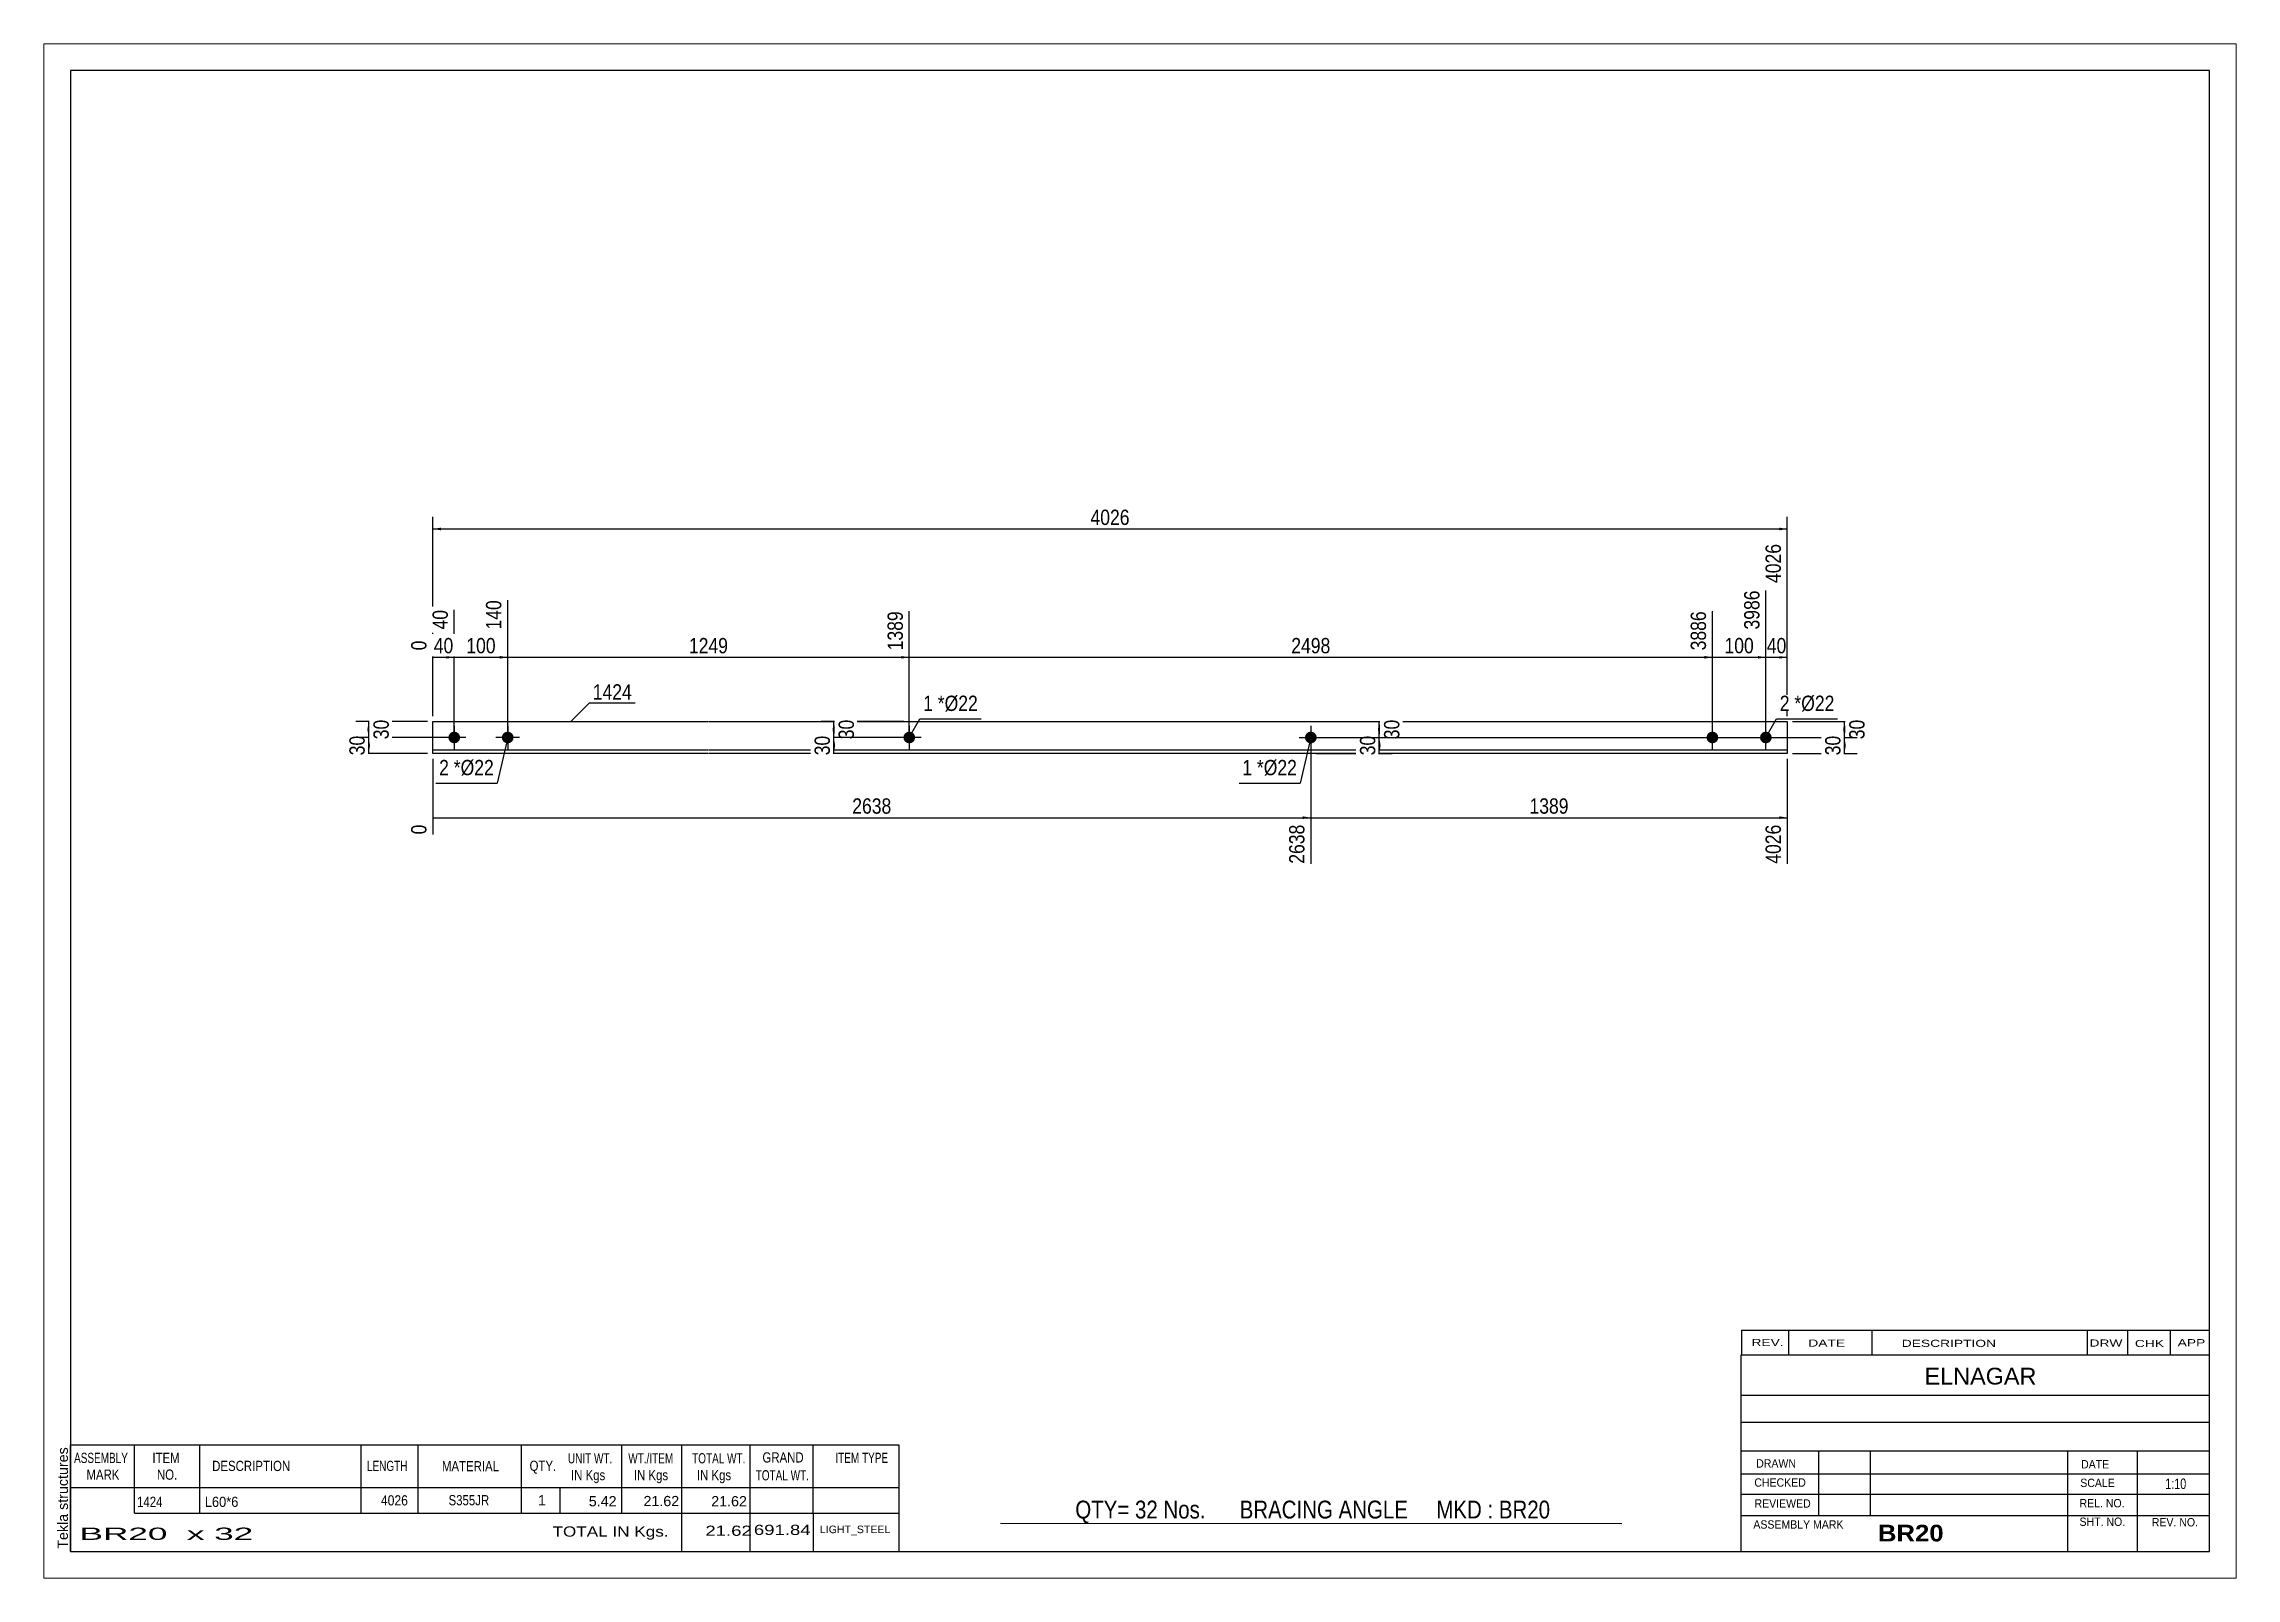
# Paper-space layout 'Layout1' of a CAD drawing. Header units: millimetres. Extents: x 0 to 410, y 0 to 287.
# The model-space entities are those that its viewports show. They can reach past a viewport. Long polylines and large blocks are cut down to what shows.
import ezdxf

# ---------------------------------------------------------------- set-up
doc = ezdxf.new("R2010")
doc.units = ezdxf.units.MM
doc.layers.add('Viewport layer', color=7, linetype='Continuous', plot=False)
doc.styles.add('Arial', font='ARIAL.TTF', dxfattribs={"height": 0.2})
doc.styles.add('Arial Bold', font='ARIALBD.TTF', dxfattribs={"height": 0.2})
doc.styles.add('Arial Narrow', font='ARIALN.TTF', dxfattribs={"height": 0.2})

# ---------------------------------------------------------------- blocks, each defined once
blk = doc.blocks.new('Unknown-629093758-1685')
at = {"color": 5, "linetype": 'Continuous'}
for p, q in [((332.25, 124.75), (-67.75, 124.75)), ((-67.75, 124.75), (-67.75, -152.25)), ((332.25, -152.25), (332.25, 124.75)), ((-67.75, -152.25), (332.25, -152.25))]:
    blk.add_line(p, q, dxfattribs=at)
at = {"color": 174, "linetype": 'Continuous', "style": 'Arial'}
blk.add_text('Tekla structures', height=1.9102, rotation=90, dxfattribs=at).set_placement((-68.25, -151.75))
blk = doc.blocks.new('Bolt-629093758-1279 - 1228')
at = {"linetype": 'Continuous'}
blk.add_hatch(color=3, dxfattribs=at).paths.add_polyline_path([(164.2, 1.1, -1), (164.2, -1.1, -1)])
at = {"color": 3, "linetype": 'Continuous'}
for p, q in [((162, 0), (166.4, 0)), ((164.2, 2.2), (164.2, -2.2))]:
    blk.add_line(p, q, dxfattribs=at)
blk = doc.blocks.new('Part-629093758-1275 - 1228')
at = {"color": 2, "linetype": 'Continuous'}
for p, q in [((0, -3), (0, 3)), ((0, 3), (51.5, 3)), ((51.6, 3), (126.6, 3)), ((126.7, 3), (201.7, 3)), ((201.8, 3), (253.3, 3)), ((253.3, 3), (253.3, -3)), ((51.5, -2.4), (0, -2.4)), ((51.5, -3), (0, -3)), ((126.6, -2.4), (51.6, -2.4)), ((126.6, -3), (51.6, -3)), ((201.7, -2.4), (126.7, -2.4)), ((201.7, -3), (126.7, -3)), ((253.3, -2.4), (201.8, -2.4)), ((253.3, -3), (201.8, -3))]:
    blk.add_line(p, q, dxfattribs=at)
blk = doc.blocks.new('Bolt-629093758-1276 - 1228')
at = {"linetype": 'Continuous'}
for points in [[(239.3, 1.1, -1), (239.3, -1.1, -1)], [(249.3, 1.1, -1), (249.3, -1.1, -1)]]:
    blk.add_hatch(color=3, dxfattribs=at).paths.add_polyline_path(points)
at = {"color": 3, "linetype": 'Continuous'}
for p, q in [((239.3, -2.2), (239.3, 2.2)), ((249.3, -2.2), (249.3, 2.2)), ((237.1, 0), (241.5, 0)), ((247.1, 0), (251.5, 0))]:
    blk.add_line(p, q, dxfattribs=at)
blk = doc.blocks.new('Bolt-629093758-1277 - 1228')
at = {"linetype": 'Continuous'}
for points in [[(4, -1.1, -1), (4, 1.1, -1)], [(14, -1.1, -1), (14, 1.1, -1)]]:
    blk.add_hatch(color=3, dxfattribs=at).paths.add_polyline_path(points)
at = {"color": 3, "linetype": 'Continuous'}
for p, q in [((4, 2.2), (4, -2.2)), ((14, 2.2), (14, -2.2)), ((6.2, 0), (1.8, 0)), ((16.2, 0), (11.8, 0))]:
    blk.add_line(p, q, dxfattribs=at)
blk = doc.blocks.new('Bolt-629093758-1278 - 1228')
at = {"linetype": 'Continuous'}
blk.add_hatch(color=3, dxfattribs=at).paths.add_polyline_path([(89.1, -1.1, -1), (89.1, 1.1, -1)])
at = {"color": 3, "linetype": 'Continuous'}
for p, q in [((91.3, 0), (86.9, 0)), ((89.1, 2.2), (89.1, -2.2))]:
    blk.add_line(p, q, dxfattribs=at)
blk = doc.blocks.new('StraightDimension-629093758-1340 - 1228')
at = {"linetype": 'Continuous'}
for points in [[(-12.25, -1.5), (-12, 0), (-11.75, -1.5)], [(-11.75, -1.5), (-12, -3), (-12.25, -1.5)]]:
    blk.add_hatch(color=7, dxfattribs=at).paths.add_polyline_path(points)
at = {"color": 7, "linetype": 'Continuous'}
for p, q in [((3, 0), (-14.25, 0)), ((-1, -3), (-14.25, -3)), ((-12, -3), (-12, 0))]:
    blk.add_line(p, q, dxfattribs=at)
at = {"color": 0}
blk.add_wipeout([(-12.15, 0.93), (-16.35, 0.93), (-16.35, -3.93), (-12.15, -3.93)], dxfattribs=at)
at = {"color": 3, "style": 'Arial Narrow'}
blk.add_text('30', height=2.863, rotation=90.0002, dxfattribs=at).set_placement((-12.75, -3.33))
blk = doc.blocks.new('StraightDimension-629093758-1339 - 1228')
at = {"linetype": 'Continuous'}
for points in [[(-12.25, 1.5), (-12, 3), (-11.75, 1.5)], [(-11.75, 1.5), (-12, 0), (-12.25, 1.5)]]:
    blk.add_hatch(color=7, dxfattribs=at).paths.add_polyline_path(points)
at = {"color": 7, "linetype": 'Continuous'}
for p, q in [((-1, 3), (-14.4, 3)), ((-12, 0), (-12, 3)), ((3, 0), (-14.4, 0))]:
    blk.add_line(p, q, dxfattribs=at)
at = {"color": 0}
blk.add_wipeout([(-7.65, 3.93), (-11.85, 3.93), (-11.85, -0.93), (-7.65, -0.93)], dxfattribs=at)
at = {"color": 3, "style": 'Arial Narrow'}
blk.add_text('30', height=2.863, rotation=90.0002, dxfattribs=at).set_placement((-8.25, -0.33))
blk = doc.blocks.new('StraightDimension-629093758-1347 - 1228')
at = {"linetype": 'Continuous'}
for points in [[(263.75, 1.5), (264, 3), (264.25, 1.5)], [(264.25, 1.5), (264, 0), (263.75, 1.5)]]:
    blk.add_hatch(color=7, dxfattribs=at).paths.add_polyline_path(points)
at = {"color": 7, "linetype": 'Continuous'}
for p, q in [((165.2, 0), (266.25, 0)), ((254.3, 3), (266.25, 3)), ((264, 0), (264, 3))]:
    blk.add_line(p, q, dxfattribs=at)
at = {"color": 0}
blk.add_wipeout([(268.35, 3.93), (264.15, 3.93), (264.15, -0.93), (268.35, -0.93)], dxfattribs=at)
at = {"color": 3, "style": 'Arial Narrow'}
blk.add_text('30', height=2.863, rotation=90.0002, dxfattribs=at).set_placement((267.75, -0.33))
blk = doc.blocks.new('StraightDimension-629093758-1288 - 1228')
at = {"linetype": 'Continuous'}
blk.add_hatch(color=7, dxfattribs=at).paths.add_polyline_path([(251.8, 15.25), (253.3, 15), (251.8, 14.75)])
at = {"color": 7, "linetype": 'Continuous'}
for p, q in [((253.3, 4), (253.3, 36.21)), ((249.3, 1), (249.3, 27.51)), ((249.3, 15), (253.3, 15))]:
    blk.add_line(p, q, dxfattribs=at)
at = {"color": 0, "linetype": 'Continuous'}
blk.add_wipeout([(252.7, 36.81), (248.5, 36.81), (248.5, 28.3), (252.7, 28.3)], dxfattribs=at)
at = {"color": 0}
blk.add_wipeout([(253.73, 15.15), (253.73, 19.35), (248.87, 19.35), (248.87, 15.15)], dxfattribs=at)
at = {"color": 3, "linetype": 'Continuous', "style": 'Arial Narrow'}
blk.add_text('4026', height=2.863, rotation=90.0002, dxfattribs=at).set_placement((252.1, 28.9))
at = {"color": 3, "style": 'Arial Narrow'}
blk.add_text('40', height=2.863, dxfattribs=at).set_placement((249.47, 15.75))
blk = doc.blocks.new('StraightDimension-629093758-1289 - 1228')
at = {"linetype": 'Continuous'}
blk.add_hatch(color=7, dxfattribs=at).paths.add_polyline_path([(247.8, 15.25), (249.3, 15), (247.8, 14.75)])
at = {"color": 7, "linetype": 'Continuous'}
for p, q in [((249.3, 1), (249.3, 27.51)), ((239.3, 1), (239.3, 23.61)), ((239.3, 15), (249.3, 15))]:
    blk.add_line(p, q, dxfattribs=at)
at = {"color": 0}
blk.add_wipeout([(247.64, 15.15), (247.64, 19.35), (240.96, 19.35), (240.96, 15.15)], dxfattribs=at)
at = {"color": 0, "linetype": 'Continuous'}
blk.add_wipeout([(248.7, 28.11), (244.5, 28.11), (244.5, 19.6), (248.7, 19.6)], dxfattribs=at)
at = {"color": 3, "linetype": 'Continuous', "style": 'Arial Narrow'}
blk.add_text('3986', height=2.863, rotation=90.0002, dxfattribs=at).set_placement((248.1, 20.2))
at = {"color": 3, "style": 'Arial Narrow'}
blk.add_text('100', height=2.863, dxfattribs=at).set_placement((241.56, 15.75))
blk = doc.blocks.new('StraightDimension-629093758-1290 - 1228')
at = {"linetype": 'Continuous'}
blk.add_hatch(color=7, dxfattribs=at).paths.add_polyline_path([(237.8, 15.25), (239.3, 15), (237.8, 14.75)])
at = {"color": 7, "linetype": 'Continuous'}
for p, q in [((89.1, 1), (89.1, 23.61)), ((239.3, 1), (239.3, 23.61)), ((89.1, 15), (239.3, 15))]:
    blk.add_line(p, q, dxfattribs=at)
at = {"color": 0, "linetype": 'Continuous'}
blk.add_wipeout([(238.7, 24.21), (234.5, 24.21), (234.5, 15.7), (238.7, 15.7)], dxfattribs=at)
at = {"color": 0}
blk.add_wipeout([(168.46, 15.15), (168.46, 19.35), (159.94, 19.35), (159.94, 15.15)], dxfattribs=at)
at = {"color": 3, "linetype": 'Continuous', "style": 'Arial Narrow'}
blk.add_text('3886', height=2.863, rotation=90.0002, dxfattribs=at).set_placement((238.1, 16.3))
at = {"color": 3, "style": 'Arial Narrow'}
blk.add_text('2498', height=2.863, dxfattribs=at).set_placement((160.54, 15.75))
blk = doc.blocks.new('StraightDimension-629093758-1291 - 1228')
at = {"linetype": 'Continuous'}
blk.add_hatch(color=7, dxfattribs=at).paths.add_polyline_path([(87.6, 15.25), (89.1, 15), (87.6, 14.75)])
at = {"color": 7, "linetype": 'Continuous'}
for p, q in [((14, 1), (14, 25.68)), ((89.1, 1), (89.1, 23.61)), ((14, 15), (89.1, 15))]:
    blk.add_line(p, q, dxfattribs=at)
at = {"color": 0, "linetype": 'Continuous'}
blk.add_wipeout([(88.5, 24.21), (84.3, 24.21), (84.3, 15.7), (88.5, 15.7)], dxfattribs=at)
at = {"color": 0}
blk.add_wipeout([(55.81, 15.15), (55.81, 19.35), (47.29, 19.35), (47.29, 15.15)], dxfattribs=at)
at = {"color": 3, "linetype": 'Continuous', "style": 'Arial Narrow'}
blk.add_text('1389', height=2.863, rotation=90.0002, dxfattribs=at).set_placement((87.9, 16.3))
at = {"color": 3, "style": 'Arial Narrow'}
blk.add_text('1249', height=2.863, dxfattribs=at).set_placement((47.89, 15.75))
blk = doc.blocks.new('StraightDimension-629093758-1292 - 1228')
at = {"linetype": 'Continuous'}
blk.add_hatch(color=7, dxfattribs=at).paths.add_polyline_path([(12.5, 15.25), (14, 15), (12.5, 14.75)])
at = {"color": 7, "linetype": 'Continuous'}
for p, q in [((14, 1), (14, 25.68)), ((4, 1), (4, 23.86)), ((4, 15), (14, 15))]:
    blk.add_line(p, q, dxfattribs=at)
at = {"color": 0}
blk.add_wipeout([(12.34, 15.15), (12.34, 19.35), (5.66, 19.35), (5.66, 15.15)], dxfattribs=at)
at = {"color": 0, "linetype": 'Continuous'}
blk.add_wipeout([(13.4, 26.28), (9.2, 26.28), (9.2, 19.6), (13.4, 19.6)], dxfattribs=at)
at = {"color": 3, "linetype": 'Continuous', "style": 'Arial Narrow'}
blk.add_text('140', height=2.863, rotation=90.0002, dxfattribs=at).set_placement((12.8, 20.2))
at = {"color": 3, "style": 'Arial Narrow'}
blk.add_text('100', height=2.863, dxfattribs=at).set_placement((6.26, 15.75))
blk = doc.blocks.new('StraightDimension-629093758-1357 - 1228')
at = {"linetype": 'Continuous'}
for points in [[(1.5, 38.75), (0, 39), (1.5, 39.25)], [(251.8, 39.25), (253.3, 39), (251.8, 38.75)]]:
    blk.add_hatch(color=7, dxfattribs=at).paths.add_polyline_path(points)
at = {"color": 7, "linetype": 'Continuous'}
for p, q in [((0, 4), (0, 41.25)), ((253.3, 4), (253.3, 41.25)), ((0, 39), (253.3, 39))]:
    blk.add_line(p, q, dxfattribs=at)
at = {"color": 0}
blk.add_wipeout([(130.91, 39.15), (130.91, 43.35), (122.39, 43.35), (122.39, 39.15)], dxfattribs=at)
at = {"color": 3, "style": 'Arial Narrow'}
blk.add_text('4026', height=2.863, dxfattribs=at).set_placement((122.99, 39.75))
blk = doc.blocks.new('StraightDimension-629093758-1293 - 1228')
at = {"linetype": 'Continuous'}
blk.add_hatch(color=7, dxfattribs=at).paths.add_polyline_path([(2.5, 15.25), (4, 15), (2.5, 14.75)])
at = {"color": 7, "linetype": 'Continuous'}
for p, q in [((4, 1), (4, 23.86)), ((0, 4), (0, 18.13)), ((0, 15), (4, 15))]:
    blk.add_line(p, q, dxfattribs=at)
at = {"color": 0}
blk.add_wipeout([(4.43, 15.15), (4.43, 19.35), (-0.43, 19.35), (-0.43, 15.15)], dxfattribs=at)
at = {"color": 0, "linetype": 'Continuous'}
blk.add_wipeout([(3.4, 24.46), (-0.8, 24.46), (-0.8, 19.6), (3.4, 19.6)], dxfattribs=at)
blk.add_wipeout([(-0.6, 18.73), (-4.8, 18.73), (-4.8, 15.7), (-0.6, 15.7)], dxfattribs=at)
at = {"color": 3, "linetype": 'Continuous', "style": 'Arial Narrow'}
for s, height, p in [('40', 2.863, (2.8, 20.2)), ('0', 2.86, (-1.2, 16.3))]:
    blk.add_text(s, height=height, rotation=90.0002, dxfattribs=at).set_placement(p)
at = {"color": 3, "style": 'Arial Narrow'}
blk.add_text('40', height=2.863, dxfattribs=at).set_placement((0.17, 15.75))
blk = doc.blocks.new('StraightDimension-629093758-1313 - 1228')
at = {"linetype": 'Continuous'}
blk.add_hatch(color=7, dxfattribs=at).paths.add_polyline_path([(251.8, -14.75), (253.3, -15), (251.8, -15.25)])
at = {"color": 7, "linetype": 'Continuous'}
for p, q in [((164.2, -1), (164.2, -23.61)), ((253.3, -4), (253.3, -23.61)), ((164.2, -15), (253.3, -15))]:
    blk.add_line(p, q, dxfattribs=at)
at = {"color": 0}
blk.add_wipeout([(213.01, -14.85), (213.01, -10.65), (204.49, -10.65), (204.49, -14.85)], dxfattribs=at)
at = {"color": 0, "linetype": 'Continuous'}
blk.add_wipeout([(252.7, -15.7), (248.5, -15.7), (248.5, -24.21), (252.7, -24.21)], dxfattribs=at)
at = {"color": 3, "style": 'Arial Narrow'}
blk.add_text('1389', height=2.863, dxfattribs=at).set_placement((205.09, -14.25))
at = {"color": 3, "linetype": 'Continuous', "style": 'Arial Narrow'}
blk.add_text('4026', height=2.863, rotation=90.0002, dxfattribs=at).set_placement((252.1, -23.61))
blk = doc.blocks.new('StraightDimension-629093758-1314 - 1228')
at = {"linetype": 'Continuous'}
blk.add_hatch(color=7, dxfattribs=at).paths.add_polyline_path([(162.7, -14.75), (164.2, -15), (162.7, -15.25)])
at = {"color": 7, "linetype": 'Continuous'}
for p, q in [((0, -4), (0, -18.13)), ((164.2, -1), (164.2, -23.61)), ((0, -15), (164.2, -15))]:
    blk.add_line(p, q, dxfattribs=at)
at = {"color": 0}
blk.add_wipeout([(86.36, -14.85), (86.36, -10.65), (77.84, -10.65), (77.84, -14.85)], dxfattribs=at)
at = {"color": 0, "linetype": 'Continuous'}
for points in [[(-0.6, -15.7), (-4.8, -15.7), (-4.8, -18.73), (-0.6, -18.73)], [(163.6, -15.7), (159.4, -15.7), (159.4, -24.21), (163.6, -24.21)]]:
    blk.add_wipeout(points, dxfattribs=at)
at = {"color": 3, "style": 'Arial Narrow'}
blk.add_text('2638', height=2.863, dxfattribs=at).set_placement((78.44, -14.25))
at = {"color": 3, "linetype": 'Continuous', "style": 'Arial Narrow'}
for s, height, p in [('0', 2.86, (-1.2, -18.13)), ('2638', 2.863, (163, -23.61))]:
    blk.add_text(s, height=height, rotation=90.0002, dxfattribs=at).set_placement(p)
blk = doc.blocks.new('StraightDimension-629093758-1323 - 1228')
at = {"linetype": 'Continuous'}
for points in [[(176.75, 1.5), (177, 3), (177.25, 1.5)], [(177.25, 1.5), (177, 0), (176.75, 1.5)]]:
    blk.add_hatch(color=7, dxfattribs=at).paths.add_polyline_path(points)
at = {"color": 7, "linetype": 'Continuous'}
for p, q in [((165.2, 3), (179.25, 3)), ((165.2, 0), (179.25, 0)), ((177, 0), (177, 3))]:
    blk.add_line(p, q, dxfattribs=at)
at = {"color": 0}
blk.add_wipeout([(181.35, 3.93), (177.15, 3.93), (177.15, -0.93), (181.35, -0.93)], dxfattribs=at)
at = {"color": 3, "style": 'Arial Narrow'}
blk.add_text('30', height=2.863, rotation=90.0002, dxfattribs=at).set_placement((180.75, -0.33))
blk = doc.blocks.new('StraightDimension-629093758-1324 - 1228')
at = {"linetype": 'Continuous'}
for points in [[(176.75, -1.5), (177, 0), (177.25, -1.5)], [(177.25, -1.5), (177, -3), (176.75, -1.5)]]:
    blk.add_hatch(color=7, dxfattribs=at).paths.add_polyline_path(points)
at = {"color": 7, "linetype": 'Continuous'}
for p, q in [((165.2, 0), (179.4, 0)), ((177, -3), (177, 0)), ((165.2, -3), (179.4, -3))]:
    blk.add_line(p, q, dxfattribs=at)
at = {"color": 0}
blk.add_wipeout([(176.85, 0.93), (172.65, 0.93), (172.65, -3.93), (176.85, -3.93)], dxfattribs=at)
at = {"color": 3, "style": 'Arial Narrow'}
blk.add_text('30', height=2.863, rotation=90.0002, dxfattribs=at).set_placement((176.25, -3.33))
blk = doc.blocks.new('StraightDimension-629093758-1331 - 1228')
at = {"linetype": 'Continuous'}
for points in [[(74.75, 1.5), (75, 3), (75.25, 1.5)], [(75.25, 1.5), (75, 0), (74.75, 1.5)]]:
    blk.add_hatch(color=7, dxfattribs=at).paths.add_polyline_path(points)
at = {"color": 7, "linetype": 'Continuous'}
for p, q in [((88.1, 3), (72.6, 3)), ((88.1, 0), (72.6, 0)), ((75, 0), (75, 3))]:
    blk.add_line(p, q, dxfattribs=at)
at = {"color": 0}
blk.add_wipeout([(79.35, 3.93), (75.15, 3.93), (75.15, -0.93), (79.35, -0.93)], dxfattribs=at)
at = {"color": 3, "style": 'Arial Narrow'}
blk.add_text('30', height=2.863, rotation=90.0002, dxfattribs=at).set_placement((78.75, -0.33))
blk = doc.blocks.new('StraightDimension-629093758-1332 - 1228')
at = {"linetype": 'Continuous'}
for points in [[(74.75, -1.5), (75, 0), (75.25, -1.5)], [(75.25, -1.5), (75, -3), (74.75, -1.5)]]:
    blk.add_hatch(color=7, dxfattribs=at).paths.add_polyline_path(points)
at = {"color": 7, "linetype": 'Continuous'}
for p, q in [((88.1, 0), (72.75, 0)), ((75, -3), (75, 0)), ((88.1, -3), (72.75, -3))]:
    blk.add_line(p, q, dxfattribs=at)
at = {"color": 0}
blk.add_wipeout([(74.85, 0.93), (70.65, 0.93), (70.65, -3.93), (74.85, -3.93)], dxfattribs=at)
at = {"color": 3, "style": 'Arial Narrow'}
blk.add_text('30', height=2.863, rotation=90.0002, dxfattribs=at).set_placement((74.25, -3.33))
blk = doc.blocks.new('StraightDimension-629093758-1348 - 1228')
at = {"linetype": 'Continuous'}
for points in [[(263.75, -1.5), (264, 0), (264.25, -1.5)], [(264.25, -1.5), (264, -3), (263.75, -1.5)]]:
    blk.add_hatch(color=7, dxfattribs=at).paths.add_polyline_path(points)
at = {"color": 7, "linetype": 'Continuous'}
for p, q in [((165.2, 0), (266.4, 0)), ((264, -3), (264, 0)), ((254.3, -3), (266.4, -3))]:
    blk.add_line(p, q, dxfattribs=at)
at = {"color": 0}
blk.add_wipeout([(263.85, 0.93), (259.65, 0.93), (259.65, -3.93), (263.85, -3.93)], dxfattribs=at)
at = {"color": 3, "style": 'Arial Narrow'}
blk.add_text('30', height=2.863, rotation=90.0002, dxfattribs=at).set_placement((263.25, -3.33))
blk = doc.blocks.new('CBS_REVISION-629093758-1701')
at = {"color": 7, "linetype": 'Continuous'}
for p, q in [((244.74, -110.87), (332.24, -110.87)), ((244.74, -110.87), (244.74, -115.5)), ((253.54, -110.87), (253.54, -115.5)), ((269.13, -110.87), (269.13, -115.44)), ((309.39, -110.87), (309.39, -115.5)), ((316.93, -110.87), (316.93, -115.5)), ((324.88, -110.87), (324.88, -115.5)), ((244.74, -115.5), (332.24, -115.5))]:
    blk.add_line(p, q, dxfattribs=at)
at = {"color": 7, "style": 'Arial Narrow', "width": 1.7}
for s, height, p in [('REV.', 1.326, (246.6, -113.82)), ('DATE', 1.326, (257.23, -113.94)), ('DESCRIPTION', 1.3257, (274.71, -113.99)), ('DRW', 1.326, (309.82, -113.93)), ('CHK', 1.326, (318.31, -114.02)), ('APP', 1.326, (326.31, -113.87))]:
    blk.add_text(s, height=height, dxfattribs=at).set_placement(p)
blk = doc.blocks.new('CBS_BOM-629093758-1698')
at = {"color": 7, "linetype": 'Continuous'}
for p, q in [((-67.78, -140.28), (-67.78, -132.28)), ((-67.78, -132.28), (87.14, -132.28)), ((-55.78, -140.28), (-55.78, -132.28)), ((-43.59, -140.28), (-43.59, -132.28)), ((-13.43, -140.28), (-13.43, -132.28)), ((-2.75, -140.28), (-2.75, -132.28)), ((16.57, -140.28), (16.57, -132.28)), ((35.37, -140.28), (35.37, -132.28)), ((46.58, -140.28), (46.58, -132.28)), ((59.37, -140.28), (59.37, -132.28)), ((71.12, -140.28), (71.12, -132.28)), ((87.14, -132.29), (87.14, -140.27)), ((-67.78, -140.28), (87.14, -140.28)), ((-67.78, -145.08), (-67.78, -140.28)), ((-55.78, -145.08), (-55.78, -140.28)), ((-43.59, -145.08), (-43.59, -140.28)), ((-13.43, -145.08), (-13.43, -140.28)), ((-2.75, -145.08), (-2.75, -140.28)), ((16.57, -145.08), (16.57, -140.28)), ((23.83, -145.08), (23.83, -140.28)), ((35.37, -145.08), (35.37, -140.28)), ((46.58, -145.08), (46.58, -140.28)), ((59.37, -145.08), (59.37, -140.28)), ((71.14, -145.08), (71.14, -140.28)), ((87.14, -140.28), (87.14, -145.08)), ((-67.78, -152.28), (-67.78, -145.1)), ((-55.78, -145.08), (87.14, -145.08)), ((46.58, -152.28), (46.58, -145.1)), ((59.37, -152.28), (59.37, -145.1)), ((71.18, -152.28), (71.18, -145.1)), ((87.14, -145.08), (87.14, -152.28)), ((-67.78, -152.28), (87.14, -152.28))]:
    blk.add_line(p, q, dxfattribs=at)
at = {"color": 3, "linetype": 'Continuous', "style": 'Arial'}
for s, height, width, p in [('ASSEMBLY', 1.91, 0.7, (-67.1, -135.71)), ('ITEM', 1.91, 0.8, (-52.45, -135.71)), ('DESCRIPTION', 1.9102, 0.8, (-41.27, -137.21)), ('LENGTH', 1.91, 0.7, (-12.32, -137.21)), ('QTY.', 1.91, 0.8, (18.09, -137.18)), ('UNIT WT.', 1.91, 0.7, (25.26, -135.78)), ('WT./ITEM', 1.91, 0.7, (36.55, -135.78)), ('TOTAL WT.', 1.91, 0.7, (48.49, -135.78)), ('GRAND', 1.91, 0.8, (61.64, -135.62)), ('ITEM TYPE', 1.91, 0.7, (75.28, -135.7)), ('MARK', 1.91, 0.8, (-64.78, -138.84)), ('NO.', 1.91, 0.8, (-51.6, -138.84)), ('MATERIAL', 1.91, 0.8, (1.7, -137.26)), ('IN Kgs', 1.91, 0.8, (25.84, -138.92)), ('IN Kgs', 1.91, 0.8, (37.59, -138.92)), ('IN Kgs', 1.91, 0.8, (49.38, -138.92)), ('TOTAL WT.', 1.91, 0.7, (60.38, -138.96))]:
    blk.add_text(s, height=height, dxfattribs=dict(at, width=width)).set_placement(p)
at = {"color": 7, "linetype": 'Continuous', "style": 'Arial'}
for s, width, p in [('1424', 0.8, (-55.32, -143.93)), ('L60*6', 0.9, (-42.65, -143.93)), ('4026', 0.85, (-9.71, -143.65)), ('S355JR', 0.8, (2.94, -143.62))]:
    blk.add_text(s, height=1.91, dxfattribs=dict(at, width=width)).set_placement(p)
for s, p in [('1', (19.66, -143.62)), ('5.42', (29.17, -143.81)), ('21.62', (39.39, -143.78)), ('21.62', (52.06, -143.81))]:
    blk.add_text(s, height=1.91, dxfattribs=at).set_placement(p)
at = {"color": 6, "linetype": 'Continuous', "style": 'Arial'}
for s, height, width, p in [('TOTAL IN Kgs.', 1.9102, 1.2, (22.38, -149.48)), ('21.62', 1.91, 1.3, (50.97, -149.33)), ('691.84', 1.91, 1.3, (60.04, -149.17)), ('BR20  x 32', 2.292, 2.05, (-66.06, -150.09))]:
    blk.add_text(s, height=height, dxfattribs=dict(at, width=width)).set_placement(p)
blk.add_text('LIGHT_STEEL', height=1.4135, dxfattribs=at).set_placement((72.39, -148.83))
blk = doc.blocks.new('CBS_CALLOFF-629093758-1699')
at = {"color": 7, "linetype": 'Continuous'}
blk.add_line((106.13, -146.98), (222.36, -147), dxfattribs=at)
at = {"color": 3, "linetype": 'Continuous', "style": 'Arial Narrow'}
blk.add_text('QTY= 32 Nos.      BRACING ANGLE     MKD : BR20', height=3.3405, dxfattribs=at).set_placement((120.15, -146.09))
blk = doc.blocks.new('CBS_NAME_BLOG-629093758-1700')
at = {"color": 7, "linetype": 'Continuous'}
for p, q in [((244.66, -115.5), (332.18, -115.5)), ((244.66, -152.21), (244.66, -115.5)), ((244.66, -123.04), (332.18, -123.04)), ((244.73, -128.09), (332.25, -128.09)), ((244.66, -133.46), (332.18, -133.46)), ((259.18, -145.57), (259.18, -133.47)), ((268.87, -145.54), (268.87, -133.47)), ((305.78, -152.21), (305.78, -133.48)), ((318.83, -152.21), (318.83, -133.47)), ((244.67, -137.76), (332.25, -137.74)), ((244.66, -141.51), (332.18, -141.51)), ((244.66, -145.55), (332.18, -145.55)), ((244.66, -152.25), (332.25, -152.25))]:
    blk.add_line(p, q, dxfattribs=at)
at = {"color": 3, "linetype": 'Continuous', "style": 'Arial'}
blk.add_text('ELNAGAR', height=3.133, dxfattribs=at).set_placement((278.98, -121.03))
at = {"color": 3, "linetype": 'Continuous'}
for s, height, style, width, p in [('DRAWN', 1.566, 'Arial', 0.9, (247.49, -136.57)), ('DATE', 1.566, 'Arial', 0.9, (308.25, -136.73)), ('CHECKED', 1.566, 'Arial', 0.9, (247.14, -140.14)), ('SCALE', 1.566, 'Arial', 0.9, (308.1, -140.21)), ('1:10', 1.957, 'Arial Narrow', 0.9, (323.99, -140.57)), ('REVIEWED', 1.566, 'Arial', 0.9, (247.18, -144.06)), ('REL. NO.', 1.566, 'Arial', 0.9, (307.96, -144.01)), ('ASSEMBLY MARK', 1.5663, 'Arial', 0.9, (246.96, -147.99)), ('BR20', 3.131, 'Arial Bold', 1.1, (270.24, -150.39)), ('SHT. NO.', 1.566, 'Arial', 0.9, (307.96, -147.48)), ('REV. NO.', 1.566, 'Arial', 0.9, (321.48, -147.57))]:
    blk.add_text(s, height=height, dxfattribs=dict(at, style=style, width=width)).set_placement(p)
blk = doc.blocks.new('Mark-629093758-1360 - 1228')
at = {"color": 0}
blk.add_wipeout([(37.22, 7.09), (37.22, 10.09), (29.91, 10.09), (29.91, 7.09)], dxfattribs=at)
blk.add_wipeout([(37.22, 7.09), (37.22, 10.09), (29.91, 10.09), (29.91, 7.09)], dxfattribs=at)
at = {"color": 7, "linetype": 'Continuous'}
for p, q in [((25.77, 2.95), (29.31, 6.49)), ((29.31, 6.49), (37.82, 6.49))]:
    blk.add_line(p, q, dxfattribs=at)
at = {"color": 3, "style": 'Arial Narrow'}
blk.add_text('1424', height=2.863, dxfattribs=at).set_placement((29.91, 7.09))
blk = doc.blocks.new('Mark-629093758-1366 - 1228')
at = {"color": 0}
blk.add_wipeout([(253.73, 4.96), (253.73, 7.96), (251.9, 7.96), (251.9, 4.96)], dxfattribs=at)
blk.add_wipeout([(253.73, 4.96), (253.73, 7.96), (251.9, 7.96), (251.9, 4.96)], dxfattribs=at)
at = {"color": 7, "linetype": 'Continuous'}
blk.add_line((249.3, 0), (251.3, 3.46), dxfattribs=at)
at = {"color": 0}
blk.add_wipeout([(255.91, 4.96), (255.91, 7.96), (254.63, 7.96), (254.63, 4.96)], dxfattribs=at)
blk.add_wipeout([(255.91, 4.96), (255.91, 7.96), (254.63, 7.96), (254.63, 4.96)], dxfattribs=at)
at = {"color": 3, "style": 'Arial Narrow'}
blk.add_text('2', height=2.86, dxfattribs=at).set_placement((251.9, 4.96))
at = {"color": 0}
blk.add_wipeout([(262.12, 4.96), (262.12, 7.96), (255.91, 7.96), (255.91, 4.96)], dxfattribs=at)
blk.add_wipeout([(262.12, 4.96), (262.12, 7.96), (255.91, 7.96), (255.91, 4.96)], dxfattribs=at)
at = {"color": 7, "linetype": 'Continuous'}
blk.add_line((251.3, 3.46), (262.72, 3.46), dxfattribs=at)
at = {"color": 3, "style": 'Arial Narrow'}
for s, height, p in [('*', 2.86, (254.63, 4.96)), ('Ø22', 2.863, (255.91, 4.96))]:
    blk.add_text(s, height=height, dxfattribs=at).set_placement(p)
blk = doc.blocks.new('Mark-629093758-1367 - 1228')
at = {"color": 0}
blk.add_wipeout([(3.01, -7.06), (3.01, -4.06), (1.18, -4.06), (1.18, -7.06)], dxfattribs=at)
blk.add_wipeout([(3.01, -7.06), (3.01, -4.06), (1.18, -4.06), (1.18, -7.06)], dxfattribs=at)
blk.add_wipeout([(5.19, -7.06), (5.19, -4.06), (3.91, -4.06), (3.91, -7.06)], dxfattribs=at)
blk.add_wipeout([(5.19, -7.06), (5.19, -4.06), (3.91, -4.06), (3.91, -7.06)], dxfattribs=at)
at = {"color": 3, "style": 'Arial Narrow'}
blk.add_text('2', height=2.86, dxfattribs=at).set_placement((1.18, -7.06))
at = {"color": 0}
blk.add_wipeout([(11.4, -7.06), (11.4, -4.06), (5.19, -4.06), (5.19, -7.06)], dxfattribs=at)
blk.add_wipeout([(11.4, -7.06), (11.4, -4.06), (5.19, -4.06), (5.19, -7.06)], dxfattribs=at)
at = {"color": 7, "linetype": 'Continuous'}
for p in [(14, 0), (0.58, -8.56)]:
    blk.add_line(p, (12, -8.56), dxfattribs=at)
at = {"color": 3, "style": 'Arial Narrow'}
for s, height, p in [('Ø22', 2.863, (5.19, -7.06)), ('*', 2.86, (3.91, -7.06))]:
    blk.add_text(s, height=height, dxfattribs=at).set_placement(p)
blk = doc.blocks.new('Mark-629093758-1368 - 1228')
at = {"color": 0}
blk.add_wipeout([(93.53, 4.96), (93.53, 7.96), (91.7, 7.96), (91.7, 4.96)], dxfattribs=at)
blk.add_wipeout([(93.53, 4.96), (93.53, 7.96), (91.7, 7.96), (91.7, 4.96)], dxfattribs=at)
at = {"color": 7, "linetype": 'Continuous'}
blk.add_line((89.1, 0), (91.1, 3.46), dxfattribs=at)
at = {"color": 0}
blk.add_wipeout([(95.71, 4.96), (95.71, 7.96), (94.43, 7.96), (94.43, 4.96)], dxfattribs=at)
blk.add_wipeout([(95.71, 4.96), (95.71, 7.96), (94.43, 7.96), (94.43, 4.96)], dxfattribs=at)
at = {"color": 3, "style": 'Arial Narrow'}
blk.add_text('1', height=2.86, dxfattribs=at).set_placement((91.7, 4.96))
at = {"color": 0}
blk.add_wipeout([(101.92, 4.96), (101.92, 7.96), (95.71, 7.96), (95.71, 4.96)], dxfattribs=at)
blk.add_wipeout([(101.92, 4.96), (101.92, 7.96), (95.71, 7.96), (95.71, 4.96)], dxfattribs=at)
at = {"color": 7, "linetype": 'Continuous'}
blk.add_line((91.1, 3.46), (102.52, 3.46), dxfattribs=at)
at = {"color": 3, "style": 'Arial Narrow'}
for s, height, p in [('*', 2.86, (94.43, 4.96)), ('Ø22', 2.863, (95.71, 4.96))]:
    blk.add_text(s, height=height, dxfattribs=at).set_placement(p)
blk = doc.blocks.new('Mark-629093758-1369 - 1228')
at = {"color": 0}
blk.add_wipeout([(153.21, -7.06), (153.21, -4.06), (151.38, -4.06), (151.38, -7.06)], dxfattribs=at)
blk.add_wipeout([(153.21, -7.06), (153.21, -4.06), (151.38, -4.06), (151.38, -7.06)], dxfattribs=at)
blk.add_wipeout([(155.39, -7.06), (155.39, -4.06), (154.11, -4.06), (154.11, -7.06)], dxfattribs=at)
blk.add_wipeout([(155.39, -7.06), (155.39, -4.06), (154.11, -4.06), (154.11, -7.06)], dxfattribs=at)
at = {"color": 3, "style": 'Arial Narrow'}
blk.add_text('1', height=2.86, dxfattribs=at).set_placement((151.38, -7.06))
at = {"color": 0}
blk.add_wipeout([(161.6, -7.06), (161.6, -4.06), (155.39, -4.06), (155.39, -7.06)], dxfattribs=at)
blk.add_wipeout([(161.6, -7.06), (161.6, -4.06), (155.39, -4.06), (155.39, -7.06)], dxfattribs=at)
at = {"color": 7, "linetype": 'Continuous'}
for p in [(164.2, 0), (150.78, -8.56)]:
    blk.add_line(p, (162.2, -8.56), dxfattribs=at)
at = {"color": 3, "style": 'Arial Narrow'}
for s, height, p in [('Ø22', 2.863, (155.39, -7.06)), ('*', 2.86, (154.11, -7.06))]:
    blk.add_text(s, height=height, dxfattribs=at).set_placement(p)

msp = doc.modelspace()

# ---------------------------------------------------------------- block references
for name in ['Unknown-629093758-1685', 'Part-629093758-1275 - 1228', 'Bolt-629093758-1277 - 1228', 'Bolt-629093758-1278 - 1228', 'Bolt-629093758-1279 - 1228', 'Bolt-629093758-1276 - 1228', 'CBS_REVISION-629093758-1701', 'CBS_NAME_BLOG-629093758-1700', 'CBS_BOM-629093758-1698', 'CBS_CALLOFF-629093758-1699']:
    msp.add_blockref(name, (0, 0))

# ---------------------------------------------------------------- next in the draw order: block references
for name in ['StraightDimension-629093758-1340 - 1228', 'StraightDimension-629093758-1347 - 1228']:
    msp.add_blockref(name, (0, 0))

# ---------------------------------------------------------------- next in the draw order: block references
for name in ['StraightDimension-629093758-1288 - 1228', 'StraightDimension-629093758-1339 - 1228']:
    msp.add_blockref(name, (0, 0))

# ---------------------------------------------------------------- next in the draw order: block references
msp.add_blockref('StraightDimension-629093758-1289 - 1228', (0, 0))

# ---------------------------------------------------------------- next in the draw order: block references
msp.add_blockref('StraightDimension-629093758-1290 - 1228', (0, 0))

# ---------------------------------------------------------------- next in the draw order: block references
for name in ['StraightDimension-629093758-1291 - 1228', 'StraightDimension-629093758-1313 - 1228']:
    msp.add_blockref(name, (0, 0))

# ---------------------------------------------------------------- next in the draw order: block references
msp.add_blockref('StraightDimension-629093758-1292 - 1228', (0, 0))

# ---------------------------------------------------------------- next in the draw order: block references
msp.add_blockref('StraightDimension-629093758-1357 - 1228', (0, 0))

# ---------------------------------------------------------------- next in the draw order: block references
for name in ['StraightDimension-629093758-1293 - 1228', 'Mark-629093758-1360 - 1228']:
    msp.add_blockref(name, (0, 0))

# ---------------------------------------------------------------- next in the draw order: block references
msp.add_blockref('StraightDimension-629093758-1314 - 1228', (0, 0))

# ---------------------------------------------------------------- next in the draw order: block references
for name in ['StraightDimension-629093758-1331 - 1228', 'StraightDimension-629093758-1323 - 1228', 'Mark-629093758-1367 - 1228']:
    msp.add_blockref(name, (0, 0))

# ---------------------------------------------------------------- next in the draw order: block references
for name in ['StraightDimension-629093758-1332 - 1228', 'StraightDimension-629093758-1324 - 1228']:
    msp.add_blockref(name, (0, 0))

# ---------------------------------------------------------------- next in the draw order: block references
for name in ['Mark-629093758-1368 - 1228', 'StraightDimension-629093758-1348 - 1228']:
    msp.add_blockref(name, (0, 0))

# ---------------------------------------------------------------- next in the draw order: block references
for name in ['Mark-629093758-1366 - 1228', 'Mark-629093758-1369 - 1228']:
    msp.add_blockref(name, (0, 0))

psp = doc.layouts.get("Layout1")

# ---------------------------------------------------------------- viewports
at = {"layer": 'Viewport layer', "view_target_point": (132.25, -13.75)}
psp.add_viewport(center=(205, 143.5), size=(410, 287), view_center_point=(0, 0), view_height=287, dxfattribs=at)

doc.saveas('drawing.dxf')
